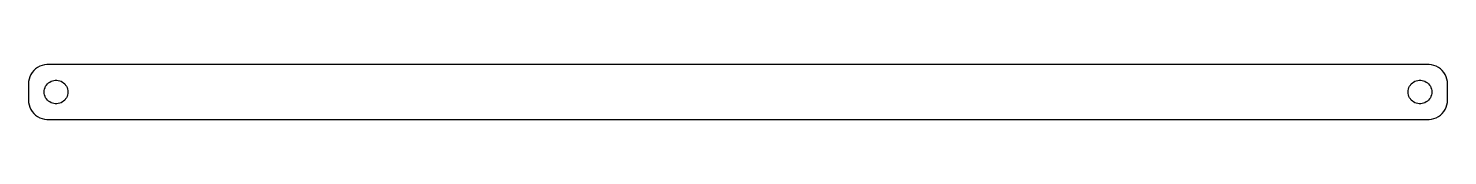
# Model space of a CAD drawing. Header units: metres. Extents: x -180 to 180, y 17 to 31.
import ezdxf

# ---------------------------------------------------------------- set-up
doc = ezdxf.new("R2010")
doc.units = ezdxf.units.M

msp = doc.modelspace()

# ---------------------------------------------------------------- linework, layer by layer
for p, q in [((-178.545, 28.9389), (-178.882, 28.4088)), ((-178.145, 29.4227), (-178.545, 28.9389)), ((-177.687, 29.8526), (-178.145, 29.4227)), ((-177.179, 30.2216), (-177.687, 29.8526)), ((-176.629, 30.5241), (-177.179, 30.2216)), ((-176.045, 30.7553), (-176.629, 30.5241)), ((-175.437, 30.9114), (-176.045, 30.7553)), ((-174.814, 30.9901), (-175.437, 30.9114)), ((174.814, 30.9901), (-174.814, 30.9901)), ((175.437, 30.9114), (174.814, 30.9901)), ((176.045, 30.7553), (175.437, 30.9114)), ((176.629, 30.5241), (176.045, 30.7553)), ((177.179, 30.2216), (176.629, 30.5241)), ((177.687, 29.8526), (177.179, 30.2216)), ((178.145, 29.4227), (177.687, 29.8526)), ((178.545, 28.9389), (178.145, 29.4227)), ((178.882, 28.4088), (178.545, 28.9389)), ((-179.461, 26.6267), (-179.5, 26)), ((-179.5, 26), (-179.5, 22)), ((-179.343, 27.2434), (-179.461, 26.6267)), ((-179.149, 27.8406), (-179.343, 27.2434)), ((-178.882, 28.4088), (-179.149, 27.8406)), ((-175.289, 25.1044), (-175.129, 25.4453)), ((-175.129, 25.4453), (-174.927, 25.7634)), ((-174.927, 25.7634), (-174.687, 26.0536)), ((-174.687, 26.0536), (-174.412, 26.3115)), ((-174.412, 26.3115), (-174.107, 26.533)), ((-174.107, 26.533), (-173.777, 26.7145)), ((-173.777, 26.7145), (-173.427, 26.8532)), ((-173.427, 26.8532), (-173.062, 26.9469)), ((-173.062, 26.9469), (-172.688, 26.9941)), ((-172.688, 26.9941), (-172.312, 26.9941)), ((-172.312, 26.9941), (-171.938, 26.9469)), ((-171.938, 26.9469), (-171.573, 26.8532)), ((-171.573, 26.8532), (-171.223, 26.7145)), ((-171.223, 26.7145), (-170.893, 26.533)), ((-170.893, 26.533), (-170.588, 26.3115)), ((-170.588, 26.3115), (-170.313, 26.0536)), ((-170.313, 26.0536), (-170.073, 25.7634)), ((-170.073, 25.7634), (-169.871, 25.4453)), ((-169.871, 25.4453), (-169.711, 25.1044)), ((169.711, 25.1044), (169.871, 25.4453)), ((169.871, 25.4453), (170.073, 25.7634)), ((170.073, 25.7634), (170.313, 26.0536)), ((170.313, 26.0536), (170.588, 26.3115)), ((170.588, 26.3115), (170.893, 26.533)), ((170.893, 26.533), (171.223, 26.7145)), ((171.223, 26.7145), (171.573, 26.8532)), ((171.573, 26.8532), (171.938, 26.9469)), ((171.938, 26.9469), (172.312, 26.9941)), ((172.312, 26.9941), (172.688, 26.9941)), ((172.688, 26.9941), (173.062, 26.9469)), ((173.062, 26.9469), (173.427, 26.8532)), ((173.427, 26.8532), (173.777, 26.7145)), ((173.777, 26.7145), (174.107, 26.533)), ((174.107, 26.533), (174.412, 26.3115)), ((174.412, 26.3115), (174.687, 26.0536)), ((174.687, 26.0536), (174.927, 25.7634)), ((174.927, 25.7634), (175.129, 25.4453)), ((175.129, 25.4453), (175.289, 25.1044)), ((179.149, 27.8406), (178.882, 28.4088)), ((179.343, 27.2434), (179.149, 27.8406)), ((179.461, 26.6267), (179.343, 27.2434)), ((179.5, 26), (179.461, 26.6267)), ((179.5, 22), (179.5, 26)), ((-179.5, 22), (-179.461, 21.3733)), ((-175.5, 24), (-175.476, 24.376)), ((-175.476, 23.624), (-175.5, 24)), ((-175.476, 24.376), (-175.406, 24.7461)), ((-175.406, 23.2539), (-175.476, 23.624)), ((-175.406, 24.7461), (-175.289, 25.1044)), ((-175.289, 22.8956), (-175.406, 23.2539)), ((-175.129, 22.5547), (-175.289, 22.8956)), ((-174.927, 22.2366), (-175.129, 22.5547)), ((-174.687, 21.9464), (-174.927, 22.2366)), ((-174.412, 21.6885), (-174.687, 21.9464)), ((-174.107, 21.467), (-174.412, 21.6885)), ((-170.588, 21.6885), (-170.893, 21.467)), ((-170.313, 21.9464), (-170.588, 21.6885)), ((-170.073, 22.2366), (-170.313, 21.9464)), ((-169.871, 22.5547), (-170.073, 22.2366)), ((-169.711, 22.8956), (-169.871, 22.5547)), ((-169.711, 25.1044), (-169.594, 24.7461)), ((-169.594, 23.2539), (-169.711, 22.8956)), ((-169.594, 24.7461), (-169.524, 24.376)), ((-169.524, 23.624), (-169.594, 23.2539)), ((-169.524, 24.376), (-169.5, 24)), ((-169.5, 24), (-169.524, 23.624)), ((169.5, 24), (169.524, 24.376)), ((169.524, 23.624), (169.5, 24)), ((169.524, 24.376), (169.594, 24.7461)), ((169.594, 23.2539), (169.524, 23.624)), ((169.594, 24.7461), (169.711, 25.1044)), ((169.711, 22.8956), (169.594, 23.2539)), ((169.871, 22.5547), (169.711, 22.8956)), ((170.073, 22.2366), (169.871, 22.5547)), ((170.313, 21.9464), (170.073, 22.2366)), ((170.588, 21.6885), (170.313, 21.9464)), ((170.893, 21.467), (170.588, 21.6885)), ((174.412, 21.6885), (174.107, 21.467)), ((174.687, 21.9464), (174.412, 21.6885)), ((174.927, 22.2366), (174.687, 21.9464)), ((175.129, 22.5547), (174.927, 22.2366)), ((175.289, 22.8956), (175.129, 22.5547)), ((175.289, 25.1044), (175.406, 24.7461)), ((175.406, 23.2539), (175.289, 22.8956)), ((175.406, 24.7461), (175.476, 24.376)), ((175.476, 23.624), (175.406, 23.2539)), ((175.476, 24.376), (175.5, 24)), ((175.5, 24), (175.476, 23.624)), ((179.461, 21.3733), (179.5, 22)), ((-179.461, 21.3733), (-179.343, 20.7566)), ((-179.343, 20.7566), (-179.149, 20.1594)), ((-179.149, 20.1594), (-178.882, 19.5912)), ((-178.882, 19.5912), (-178.545, 19.0611)), ((-178.545, 19.0611), (-178.145, 18.5773)), ((-178.145, 18.5773), (-177.687, 18.1474)), ((-177.687, 18.1474), (-177.179, 17.7784)), ((-173.777, 21.2855), (-174.107, 21.467)), ((-173.427, 21.1468), (-173.777, 21.2855)), ((-173.062, 21.0531), (-173.427, 21.1468)), ((-172.688, 21.0059), (-173.062, 21.0531)), ((-172.312, 21.0059), (-172.688, 21.0059)), ((-171.938, 21.0531), (-172.312, 21.0059)), ((-171.573, 21.1468), (-171.938, 21.0531)), ((-171.223, 21.2855), (-171.573, 21.1468)), ((-170.893, 21.467), (-171.223, 21.2855)), ((171.223, 21.2855), (170.893, 21.467)), ((171.573, 21.1468), (171.223, 21.2855)), ((171.938, 21.0531), (171.573, 21.1468)), ((172.312, 21.0059), (171.938, 21.0531)), ((172.688, 21.0059), (172.312, 21.0059)), ((173.062, 21.0531), (172.688, 21.0059)), ((173.427, 21.1468), (173.062, 21.0531)), ((173.777, 21.2855), (173.427, 21.1468)), ((174.107, 21.467), (173.777, 21.2855)), ((177.179, 17.7784), (177.687, 18.1474)), ((177.687, 18.1474), (178.145, 18.5773)), ((178.145, 18.5773), (178.545, 19.0611)), ((178.545, 19.0611), (178.882, 19.5912)), ((178.882, 19.5912), (179.149, 20.1594)), ((179.149, 20.1594), (179.343, 20.7566)), ((179.343, 20.7566), (179.461, 21.3733)), ((-177.179, 17.7784), (-176.629, 17.4759)), ((-176.629, 17.4759), (-176.045, 17.2447)), ((-176.045, 17.2447), (-175.437, 17.0886)), ((-175.437, 17.0886), (-174.814, 17.0099)), ((-174.814, 17.0099), (174.814, 17.0099)), ((174.814, 17.0099), (175.437, 17.0886)), ((175.437, 17.0886), (176.045, 17.2447)), ((176.045, 17.2447), (176.629, 17.4759)), ((176.629, 17.4759), (177.179, 17.7784))]:
    msp.add_line(p, q)

doc.saveas('drawing.dxf')
